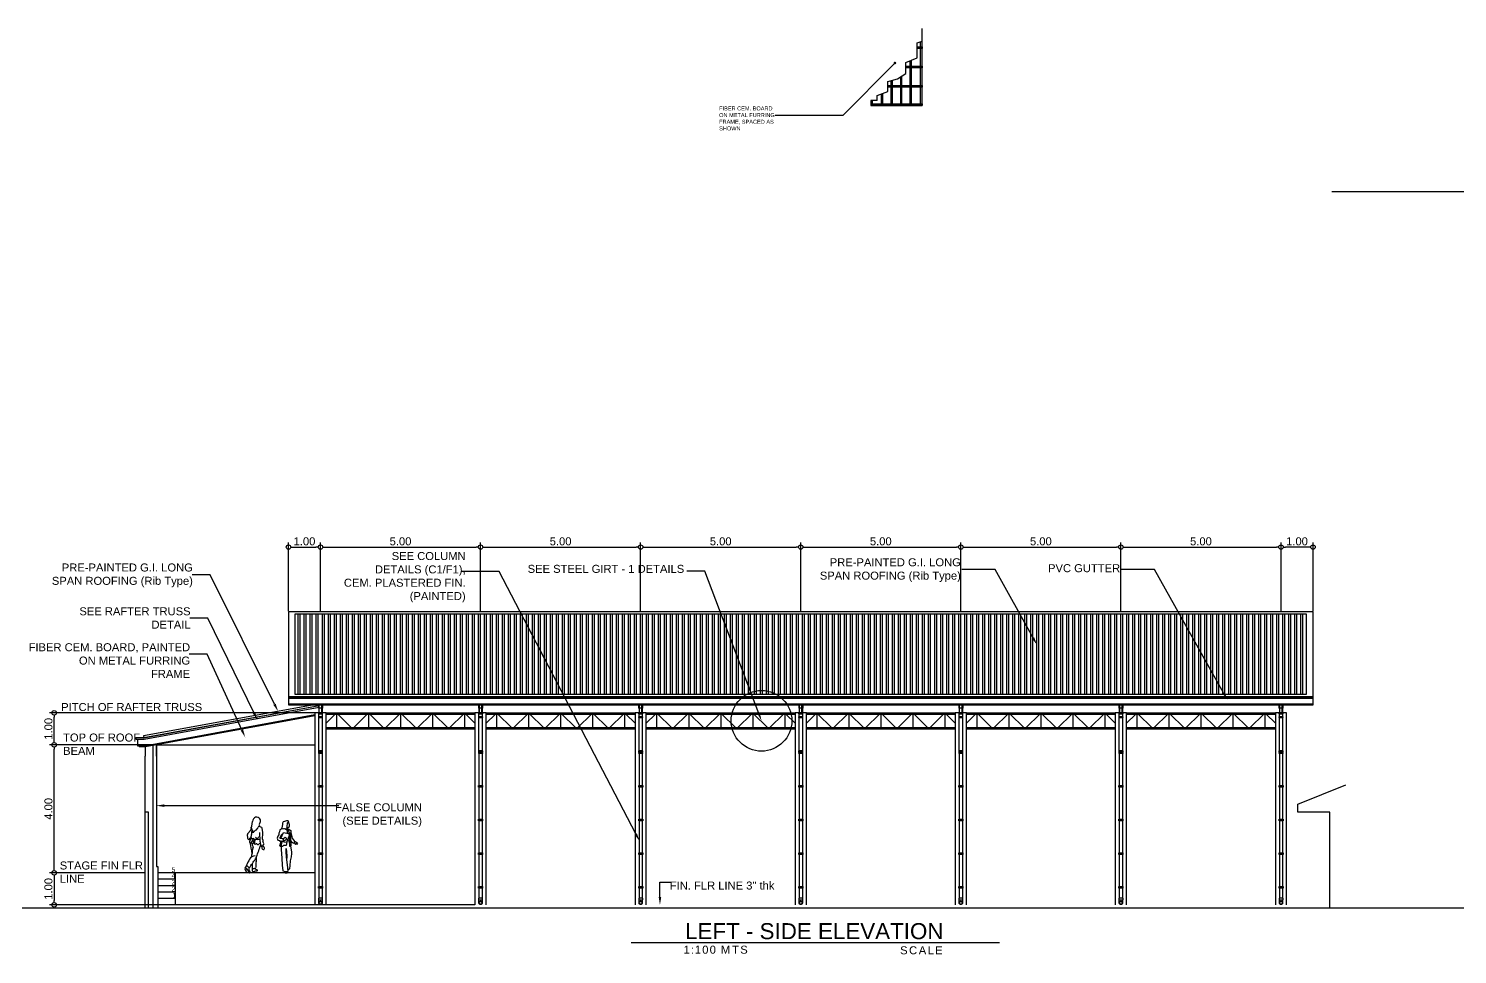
# Model space of a CAD drawing. Header units: inches. Extents: x -1369 to 1198, y -366 to 1398.
# Drawn here: x -94.87 to -50.24, y 30.86 to 59.78 of the extents above; entities that cross this region are included whole.
import ezdxf
from ezdxf import colors
from ezdxf.entities.mleader import LeaderData, LeaderLine
from ezdxf.math import Vec2, Vec3

# ---------------------------------------------------------------- set-up
doc = ezdxf.new("R2010")
doc.units = ezdxf.units.IN
doc.header["$MEASUREMENT"] = 0
doc.linetypes.add('HIDDEN', pattern=[0.375, 0.25, -0.125])
doc.linetypes.add('HIDDEN2', pattern=[0.1875, 0.125, -0.0625])
for name, color, linetype in [('DARK', 1, 'Continuous'), ('dim', 8, 'Continuous'), ('FIGURE', 8, 'Continuous')]:
    doc.layers.add(name, color=color, linetype=linetype)
doc.styles.add('ATTR', font='romans.shx', dxfattribs={"width": 0.8, "height": 1.735066})
doc.styles.get("Standard").update_dxf_attribs({"font": 'arial.ttf'})
doc.dimstyles.get("Standard").update_dxf_attribs({"dimtxt": 0.25, "dimasz": 0.14, "dimexe": 0.145, "dimexo": 0.025, "dimgap": 0.05, "dimtad": 1, "dimzin": 0, "dimdsep": 46, "dimtxsty": 'Standard', "dimblk": 'DOTBLANK', "dimcen": 0.09, "dimclrd": 256, "dimclre": 256, "dimaunit": 1, "dimadec": 5, "dimazin": 0, "dimtfac": 1, "dimtix": 1, "dimtofl": 0, "dimtmove": 0, "dimatfit": 3, "dimfxl": 0, "dimtolj": 1, "dimtzin": 0, "dimlwd": -1, "dimlwe": -1, "dimarcsym": 0})

# ---------------------------------------------------------------- blocks, each defined once
blk = doc.blocks.new('_Dot')
at = {"color": 0, "linetype": 'ByBlock', "lineweight": -2}
blk.add_line((-0.5, 0), (-1, 0), dxfattribs=at)
at = {"color": 0, "linetype": 'ByBlock', "const_width": 0.5}
blk.add_lwpolyline([(-0.25, 0, 1), (0.25, 0, 1)], format="xyb", close=True, dxfattribs=at)
blk = doc.blocks.new('_DotBlank')
at = {"color": 0, "linetype": 'ByBlock', "lineweight": -2}
blk.add_line((-0.5, 0), (-1, 0), dxfattribs=at)
blk.add_circle((0, 0), 0.5, dxfattribs=at)
blk = doc.blocks.new('*D274')
at = {"layer": 'Defpoints', "color": 0, "transparency": 16777216}
for p in [(-94.068, 38.409), (-85.787, 38.409), (-90.875, 37.409)]:
    blk.add_point(p, dxfattribs=at)
at = {"layer": 'dim', "transparency": 16777216}
for p, q in [((-85.812, 38.409), (-94.213, 38.409)), ((-94.068, 37.549), (-94.068, 38.269)), ((-90.9, 37.409), (-94.213, 37.409))]:
    blk.add_line(p, q, dxfattribs=at)
at = {"layer": 'dim', "transparency": 16777216, "xscale": 0.14, "yscale": 0.14, "zscale": 0.14}
for p, rotation in [((-94.068, 38.409), 90), ((-94.068, 37.409), 270)]:
    blk.add_blockref('_DotBlank', p, dxfattribs=dict(at, rotation=rotation))
at = {"layer": 'dim', "color": 0, "transparency": 16777216, "insert": (-94.246, 37.909), "char_height": 0.25, "attachment_point": 5, "rotation": 90}
blk.add_mtext('\\A1;1.00', dxfattribs=at)
blk = doc.blocks.new('*D275')
at = {"layer": 'Defpoints', "color": 0, "transparency": 16777216}
for p in [(-94.068, 37.409), (-91.225, 37.409), (-91.225, 33.409)]:
    blk.add_point(p, dxfattribs=at)
at = {"layer": 'dim', "transparency": 16777216}
for p, q in [((-91.25, 37.409), (-94.213, 37.409)), ((-94.068, 33.549), (-94.068, 37.269)), ((-91.25, 33.409), (-94.213, 33.409))]:
    blk.add_line(p, q, dxfattribs=at)
at = {"layer": 'dim', "transparency": 16777216, "xscale": 0.14, "yscale": 0.14, "zscale": 0.14}
for p, rotation in [((-94.068, 37.409), 90), ((-94.068, 33.409), 270)]:
    blk.add_blockref('_DotBlank', p, dxfattribs=dict(at, rotation=rotation))
at = {"layer": 'dim', "color": 0, "transparency": 16777216, "insert": (-94.246, 35.409), "char_height": 0.25, "attachment_point": 5, "rotation": 90}
blk.add_mtext('\\A1;4.00', dxfattribs=at)
blk = doc.blocks.new('People 7 Woman Walking Away')
for p, q in [((-3, 45.1), (-0.1, 48.6)), ((1.3, 51), (0.3, 49.2)), ((1.4, 53), (0.5, 51.8)), ((1.7, 53.5), (2.3, 58.6)), ((5.3, 48.5), (3.6, 46.8)), ((9.6, 53.3), (12.3, 52.4)), ((13.8, 46.2), (13.2, 51.2)), ((-3.1, 39.7), (-3.3, 44.1)), ((0.8, 39.9), (-0.5, 37.3)), ((7.9, 32.9), (7.5, 33.3)), ((10.2, 46.1), (10.6, 36.6)), ((11.1, 34.1), (11.9, 31.3)), ((13.4, 31), (15, 32.9)), ((13.7, 38.7), (13.9, 45.4)), ((15.1, 33.7), (14.1, 36.2)), ((1.5, 18.8), (1.6, 21.5)), ((12.8, 30.7), (12.9, 28.7)), ((-6.1, 6.2), (-4.2, 9.2)), ((-4.2, 1.4), (-6.1, 4.8)), ((-5.7, 6.8), (-3.6, 5)), ((-1.1, 0.9), (-3.2, 0.9)), ((-1.3, 0.9), (-2.8, 4)), ((2.1, 5.7), (2, 3.7)), ((3.7, 2.4), (5.1, 2.9)), ((5.3, 3), (7.5, 3.2))]:
    blk.add_line(p, q)
for centre, radius, start, end in [((-2.9, 50.9), 3.64, 320.3568, 331.6536), ((0.9, 51.5), 0.58, 138.9908, 318.54), ((1.9, 49.9), 0.867, 111.5383, 274.994), ((40, 41.9), 39, 169.4458, 177.1086), ((1.5, 50.9), 0.221, 291.5383, 138.54), ((0.7, 53.6), 1, 318.9908, 352.7336), ((2, 48.4), 0.624, 311.2695, 94.994), ((8.7, 57.8), 6.4, 117.0545, 172.7336), ((6.2, 47.7), 1.18, 113.3359, 136.8126), ((3.6, 53.6), 5.22, 293.3359, 347.1391), ((6.8, 61.4), 2.29, 78.3367, 117.0545), ((6.2, 58.3), 5.46, 22.5187, 78.3367), ((9.8, 52.2), 1.11, 108.5349, 167.1391), ((9.1, 54.1), 0.91, 288.535, 25.0961), ((11.2, 55.1), 1.33, 141.8182, 205.096), ((5.6, 59.4), 5.77, 321.8182, 3.2709), ((9.4, 59.7), 1.98, 3.2709, 22.5187), ((11.8, 51.1), 1.39, 7.2211, 70.3539), ((-1.9, 44.2), 1.4, 140.3568, 182.67), ((-2, 39.7), 1.16, 182.67, 311.3848), ((-7.1, 45.5), 8.89, 311.3848, 328.2016), ((5.9, 34), 7.28, 152.5623, 165.8775), ((-0.5, 35.6), 0.669, 165.8775, 238.6287), ((1.8, 39.3), 4.98, 238.6287, 261.777), ((250.1, 71.5), 253.3, 188.3211, 191.1937), ((13.8, 28.1), 14.9, 132.807, 154.587), ((-0.3, 41.4), 0.947, 328.2016, 4.1395), ((4.8, 41.7), 4.22, 157.5563, 184.1395), ((5.8, 41.3), 5.2, 181.2101, 195.6962), ((8.2, 59.1), 20.6, 249.0476, 276.638), ((-0.6, 44), 1.69, 337.5563, 357.1086), ((0.9, 33.5), 0.884, 26.8901, 81.7771), ((2.2, 34.1), 0.503, 206.8901, 315.6851), ((-1576.3, -498.2), 1665.4, 18.5115, 18.628), ((3, 47.3), 0.848, 131.2695, 316.8126), ((3.3, 33), 1.12, 50.7706, 135.6851), ((14.6, 30.7), 12.4, 138.9795, 165.0138), ((19.6, 44.5), 17, 194.476, 198.446), ((5.6, 35.7), 2.43, 230.7706, 293.3394), ((12.9, 34.5), 8.42, 149.756, 186.339), ((-1.2, 34), 9.84, 27.9066, 45.0119), ((6.9, 32.7), 0.838, 44.4537, 113.3394), ((-3607.3, 1270.8), 3824.9, 340.8954, 341.1088), ((19.5, 35.6), 12, 150.9696, 165.6194), ((8.4, 33.4), 0.742, 224.4537, 311.4645), ((12, 29.4), 4.61, 100.3584, 131.4645), ((21.7, 37.2), 11.1, 182.9982, 196.324), ((20.2, 38.6), 6.54, 178.5915, 201.1734), ((9.1, 45.6), 4.81, 358.5915, 7.2211), ((14.4, 33.4), 0.784, 320.4703, 21.1735), ((109, -46), 126.3, 150.5509, 153.9804), ((-1178.8, 844.8), 1445.4, 324.553, 325.0337), ((5.7, 12.3), 7.76, 92.7741, 150.5509), ((35.8, 19.9), 34.2, 163.7284, 177.397), ((-6.4, 21.8), 7.94, 357.397, 357.8062), ((1.2, 30), 1.77, 343.7284, 18.5115), ((-2.5, 22.2), 10, 325.0337, 340.8954), ((-5.7, 16.2), 12.5, 348.8631, 8.8068), ((12.7, 31.5), 0.886, 196.324, 320.4703), ((14.6, 28.8), 1.74, 183.9145, 281.3575), ((15.4, 31.4), 1.39, 171.0632, 243.0596), ((13.8, 28.5), 1.96, 333.8101, 63.0596), ((14.8, 28), 0.898, 281.3575, 333.8101), ((-4.9, 5.5), 1.39, 148.1282, 209.4266), ((1.1, -16.3), 21.2, 101.466, 108.3509), ((-14.2, -4.6), 17, 40.8008, 55.4469), ((-3.3, 2), 1.09, 209.4266, 271.4258), ((-5.7, 2.6), 3.2, 26.8603, 48.5676), ((2.2, 5), 4.07, 155.2937, 226.0119), ((-1.1, 1.6), 0.69, 271.4258, 46.0119), ((43.7, 7.1), 41.9, 174.5497, 181.9177), ((2, 14.8), 9.13, 268.4632, 296.6891), ((3.2, 3.6), 1.26, 176.4305, 288.7684), ((10.3, 10.4), 6.88, 218.2149, 247.1341), ((5.4, 1.9), 1.04, 96.6724, 108.7685), ((32.9, 8.6), 26.9, 168.8631, 184.0751), ((7.5, 3.7), 0.446, 276.6724, 67.1341)]:
    blk.add_arc(centre, radius, start, end)
at = {"style": 'ATTR', "width": 0.8, "flags": 9}
blk.add_attdef('ESTCODE', (0, 0), '', height=0.0159, dxfattribs=at)
blk = doc.blocks.new('W1')
at = {"color": 0, "linetype": 'Continuous'}
for p, q in [((30.023, -144.566), (30.015, -144.599)), ((30.015, -144.599), (30.076, -144.583)), ((30.031, -144.51), (30.023, -144.566)), ((30.047, -144.465), (30.031, -144.51)), ((30.063, -144.38), (30.047, -144.425)), ((30.047, -144.425), (30.047, -144.465)), ((30.104, -144.364), (30.063, -144.38)), ((30.076, -144.583), (30.112, -144.583)), ((30.173, -144.348), (30.104, -144.364)), ((30.112, -144.583), (30.169, -144.595)), ((30.116, -144.591), (30.165, -144.615)), ((30.169, -144.595), (30.185, -144.575)), ((30.221, -144.352), (30.173, -144.348)), ((30.185, -144.425), (30.177, -144.526)), ((30.177, -144.526), (30.181, -144.558)), ((30.185, -144.575), (30.177, -144.558)), ((30.181, -144.558), (30.233, -144.55)), ((30.225, -144.397), (30.185, -144.425)), ((30.205, -144.554), (30.201, -144.599)), ((30.237, -144.389), (30.221, -144.352)), ((30.233, -144.55), (30.262, -144.526)), ((30.241, -144.409), (30.237, -144.389)), ((30.25, -144.441), (30.241, -144.409)), ((30.266, -144.461), (30.25, -144.441)), ((30.258, -144.473), (30.266, -144.461)), ((30.262, -144.526), (30.258, -144.473)), ((29.902, -144.825), (29.877, -144.886)), ((29.877, -144.886), (29.894, -144.955)), ((29.894, -144.955), (29.946, -144.967)), ((29.926, -144.781), (29.902, -144.825)), ((29.934, -144.736), (29.926, -144.781)), ((29.95, -144.688), (29.934, -144.736)), ((29.946, -144.967), (30.007, -144.987)), ((29.958, -144.631), (29.95, -144.688)), ((30.007, -144.603), (29.958, -144.631)), ((30.022, -144.99), (30.004, -145.095)), ((30.065, -144.972), (30.083, -144.971)), ((30.083, -144.971), (30.134, -144.945)), ((30.096, -144.89), (30.088, -144.914)), ((30.132, -144.87), (30.096, -144.89)), ((30.173, -144.886), (30.132, -144.87)), ((30.134, -144.945), (30.169, -144.918)), ((30.165, -144.615), (30.185, -144.647)), ((30.169, -144.918), (30.173, -144.886)), ((30.185, -144.647), (30.193, -144.696)), ((30.189, -144.965), (30.224, -144.968)), ((30.193, -144.696), (30.193, -144.734)), ((30.201, -144.599), (30.237, -144.607)), ((30.224, -144.968), (30.249, -144.966)), ((30.237, -144.607), (30.274, -144.627)), ((30.274, -144.627), (30.302, -144.651)), ((30.302, -144.651), (30.306, -144.704)), ((30.306, -144.704), (30.314, -144.761)), ((30.314, -144.761), (30.322, -144.781)), ((30.004, -145.095), (30.004, -145.242)), ((30.004, -145.242), (30.027, -145.51)), ((30.156, -145.208), (30.172, -145.324)), ((30.161, -145.321), (30.156, -145.208)), ((30.167, -145.479), (30.161, -145.321)), ((30.198, -145.723), (30.167, -145.479)), ((30.172, -145.324), (30.182, -145.434)), ((30.182, -145.434), (30.177, -145.516)), ((30.311, -145.468), (30.285, -145.6)), ((30.298, -145.137), (30.327, -145.319)), ((30.327, -145.363), (30.311, -145.468)), ((30.327, -145.319), (30.327, -145.363)), ((30.027, -145.51), (30.035, -145.728)), ((30.035, -145.728), (30.051, -145.912)), ((30.051, -145.912), (30.14, -145.933)), ((30.14, -145.933), (30.219, -145.917)), ((30.219, -145.917), (30.198, -145.723)), ((30.203, -145.928), (30.211, -145.964)), ((30.243, -145.87), (30.219, -145.87)), ((30.264, -145.849), (30.243, -145.87)), ((30.269, -145.741), (30.264, -145.849)), ((30.285, -145.6), (30.269, -145.741)), ((30.13, -145.983), (30.125, -145.941)), ((30.177, -145.983), (30.13, -145.983)), ((30.211, -145.964), (30.177, -145.983))]:
    blk.add_line(p, q, dxfattribs=at)
for points in [[(29.997, -144.9), (30.076, -144.707), (30.271, -144.752), (30.167, -145.021), (29.958, -144.995), (29.967, -144.974)], [(30.088, -144.914), (30.036, -144.914), (29.987, -144.896), (29.959, -144.885)], [(30.193, -144.955), (30.154, -145.122), (30.08, -145.122), (30.042, -145.149), (30.004, -145.149), (29.974, -145.15), (29.962, -145.125), (29.969, -145.101), (29.98, -145.068), (29.989, -144.999)], [(29.973, -144.89), (29.971, -144.874), (29.974, -144.857), (29.988, -144.838), (29.995, -144.814), (30.001, -144.797), (30.034, -144.764)], [(30.062, -144.914), (30.065, -144.984), (30.064, -144.996), (30.007, -144.987)], [(30.219, -144.603), (30.241, -144.709), (30.249, -144.747), (30.249, -144.966), (30.268, -145.137), (30.298, -145.137), (30.32, -145.124), (30.32, -145.091), (30.312, -145.06), (30.302, -145.021), (30.295, -144.964), (30.301, -144.927), (30.307, -144.782), (30.289, -144.717)], [(30.322, -144.781), (30.339, -144.85), (30.349, -144.891), (30.375, -144.932), (30.411, -144.972), (30.435, -144.997), (30.409, -145.023), (30.409, -145.054), (30.373, -145.046), (30.361, -145.021), (30.347, -145.021), (30.328, -145.003), (30.315, -144.976), (30.295, -144.964)], [(30.435, -144.997), (30.452, -145.005), (30.488, -145.016), (30.496, -145.052), (30.491, -145.038), (30.484, -145.031), (30.484, -145.031), (30.496, -145.052), (30.504, -145.06), (30.521, -145.079), (30.463, -145.083), (30.438, -145.055), (30.433, -145.045), (30.411, -145.035)]]:
    blk.add_lwpolyline(points)
blk = doc.blocks.new('*D276')
at = {"layer": 'Defpoints', "color": 0, "transparency": 16777216}
for p in [(-91.225, 33.409), (-94.068, 32.409), (-90.825, 32.409)]:
    blk.add_point(p, dxfattribs=at)
at = {"layer": 'dim', "transparency": 16777216}
for p, q in [((-91.25, 33.409), (-94.213, 33.409)), ((-94.068, 33.269), (-94.068, 32.549)), ((-90.85, 32.409), (-94.213, 32.409))]:
    blk.add_line(p, q, dxfattribs=at)
at = {"layer": 'dim', "transparency": 16777216, "xscale": 0.14, "yscale": 0.14, "zscale": 0.14}
for p, rotation in [((-94.068, 33.409), 90), ((-94.068, 32.409), 270)]:
    blk.add_blockref('_DotBlank', p, dxfattribs=dict(at, rotation=rotation))
at = {"layer": 'dim', "color": 0, "transparency": 16777216, "insert": (-94.246, 32.909), "char_height": 0.25, "attachment_point": 5, "rotation": 90}
blk.add_mtext('\\A1;1.00', dxfattribs=at)
blk = doc.blocks.new('*D398')
at = {"layer": 'Defpoints', "color": 0, "transparency": 16777216}
for p in [(-80.75, 43.586), (-85.75, 41.564), (-80.75, 41.564)]:
    blk.add_point(p, dxfattribs=at)
at = {"layer": 'dim', "transparency": 16777216}
for p, q in [((-85.75, 41.589), (-85.75, 43.731)), ((-85.61, 43.586), (-80.89, 43.586)), ((-80.75, 41.589), (-80.75, 43.731))]:
    blk.add_line(p, q, dxfattribs=at)
at = {"layer": 'dim', "transparency": 16777216, "xscale": 0.14, "yscale": 0.14, "zscale": 0.14, "rotation": 180}
blk.add_blockref('_DotBlank', (-85.75, 43.586), dxfattribs=at)
at = {"layer": 'dim', "transparency": 16777216, "xscale": 0.14, "yscale": 0.14, "zscale": 0.14}
blk.add_blockref('_DotBlank', (-80.75, 43.586), dxfattribs=at)
at = {"layer": 'dim', "color": 0, "transparency": 16777216, "insert": (-83.25, 43.764), "char_height": 0.25, "attachment_point": 5}
blk.add_mtext('\\A1;5.00', dxfattribs=at)
blk = doc.blocks.new('*D399')
at = {"layer": 'Defpoints', "color": 0, "transparency": 16777216}
for p in [(-75.75, 43.586), (-80.75, 41.564), (-75.75, 41.564)]:
    blk.add_point(p, dxfattribs=at)
at = {"layer": 'dim', "transparency": 16777216}
for p, q in [((-80.75, 41.589), (-80.75, 43.731)), ((-80.61, 43.586), (-75.89, 43.586)), ((-75.75, 41.589), (-75.75, 43.731))]:
    blk.add_line(p, q, dxfattribs=at)
at = {"layer": 'dim', "transparency": 16777216, "xscale": 0.14, "yscale": 0.14, "zscale": 0.14, "rotation": 180}
blk.add_blockref('_DotBlank', (-80.75, 43.586), dxfattribs=at)
at = {"layer": 'dim', "transparency": 16777216, "xscale": 0.14, "yscale": 0.14, "zscale": 0.14}
blk.add_blockref('_DotBlank', (-75.75, 43.586), dxfattribs=at)
at = {"layer": 'dim', "color": 0, "transparency": 16777216, "insert": (-78.25, 43.764), "char_height": 0.25, "attachment_point": 5}
blk.add_mtext('\\A1;5.00', dxfattribs=at)
blk = doc.blocks.new('*D400')
at = {"layer": 'Defpoints', "color": 0, "transparency": 16777216}
for p in [(-70.75, 43.586), (-75.75, 41.564), (-70.75, 41.564)]:
    blk.add_point(p, dxfattribs=at)
at = {"layer": 'dim', "transparency": 16777216}
for p, q in [((-75.75, 41.589), (-75.75, 43.731)), ((-75.61, 43.586), (-70.89, 43.586)), ((-70.75, 41.589), (-70.75, 43.731))]:
    blk.add_line(p, q, dxfattribs=at)
at = {"layer": 'dim', "transparency": 16777216, "xscale": 0.14, "yscale": 0.14, "zscale": 0.14, "rotation": 180}
blk.add_blockref('_DotBlank', (-75.75, 43.586), dxfattribs=at)
at = {"layer": 'dim', "transparency": 16777216, "xscale": 0.14, "yscale": 0.14, "zscale": 0.14}
blk.add_blockref('_DotBlank', (-70.75, 43.586), dxfattribs=at)
at = {"layer": 'dim', "color": 0, "transparency": 16777216, "insert": (-73.25, 43.764), "char_height": 0.25, "attachment_point": 5}
blk.add_mtext('\\A1;5.00', dxfattribs=at)
blk = doc.blocks.new('*D401')
at = {"layer": 'Defpoints', "color": 0, "transparency": 16777216}
for p in [(-65.75, 43.586), (-70.75, 41.564), (-65.75, 41.564)]:
    blk.add_point(p, dxfattribs=at)
at = {"layer": 'dim', "transparency": 16777216}
for p, q in [((-70.75, 41.589), (-70.75, 43.731)), ((-70.61, 43.586), (-65.89, 43.586)), ((-65.75, 41.589), (-65.75, 43.731))]:
    blk.add_line(p, q, dxfattribs=at)
at = {"layer": 'dim', "transparency": 16777216, "xscale": 0.14, "yscale": 0.14, "zscale": 0.14, "rotation": 180}
blk.add_blockref('_DotBlank', (-70.75, 43.586), dxfattribs=at)
at = {"layer": 'dim', "transparency": 16777216, "xscale": 0.14, "yscale": 0.14, "zscale": 0.14}
blk.add_blockref('_DotBlank', (-65.75, 43.586), dxfattribs=at)
at = {"layer": 'dim', "color": 0, "transparency": 16777216, "insert": (-68.25, 43.764), "char_height": 0.25, "attachment_point": 5}
blk.add_mtext('\\A1;5.00', dxfattribs=at)
blk = doc.blocks.new('*D402')
at = {"layer": 'Defpoints', "color": 0, "transparency": 16777216}
for p in [(-60.75, 43.586), (-65.75, 41.564), (-60.75, 41.564)]:
    blk.add_point(p, dxfattribs=at)
at = {"layer": 'dim', "transparency": 16777216}
for p, q in [((-65.75, 41.589), (-65.75, 43.731)), ((-65.61, 43.586), (-60.89, 43.586)), ((-60.75, 41.589), (-60.75, 43.731))]:
    blk.add_line(p, q, dxfattribs=at)
at = {"layer": 'dim', "transparency": 16777216, "xscale": 0.14, "yscale": 0.14, "zscale": 0.14, "rotation": 180}
blk.add_blockref('_DotBlank', (-65.75, 43.586), dxfattribs=at)
at = {"layer": 'dim', "transparency": 16777216, "xscale": 0.14, "yscale": 0.14, "zscale": 0.14}
blk.add_blockref('_DotBlank', (-60.75, 43.586), dxfattribs=at)
at = {"layer": 'dim', "color": 0, "transparency": 16777216, "insert": (-63.25, 43.764), "char_height": 0.25, "attachment_point": 5}
blk.add_mtext('\\A1;5.00', dxfattribs=at)
blk = doc.blocks.new('*D403')
at = {"layer": 'Defpoints', "color": 0, "transparency": 16777216}
for p in [(-55.75, 43.586), (-60.75, 41.564), (-55.75, 41.564)]:
    blk.add_point(p, dxfattribs=at)
at = {"layer": 'dim', "transparency": 16777216}
for p, q in [((-60.75, 41.589), (-60.75, 43.731)), ((-60.61, 43.586), (-55.89, 43.586)), ((-55.75, 41.589), (-55.75, 43.731))]:
    blk.add_line(p, q, dxfattribs=at)
at = {"layer": 'dim', "transparency": 16777216, "xscale": 0.14, "yscale": 0.14, "zscale": 0.14, "rotation": 180}
blk.add_blockref('_DotBlank', (-60.75, 43.586), dxfattribs=at)
at = {"layer": 'dim', "transparency": 16777216, "xscale": 0.14, "yscale": 0.14, "zscale": 0.14}
blk.add_blockref('_DotBlank', (-55.75, 43.586), dxfattribs=at)
at = {"layer": 'dim', "color": 0, "transparency": 16777216, "insert": (-58.25, 43.764), "char_height": 0.25, "attachment_point": 5}
blk.add_mtext('\\A1;5.00', dxfattribs=at)
blk = doc.blocks.new('*D404')
at = {"layer": 'Defpoints', "color": 0, "transparency": 16777216}
for p in [(-85.75, 43.586), (-86.75, 41.564), (-85.75, 41.589)]:
    blk.add_point(p, dxfattribs=at)
at = {"layer": 'dim', "transparency": 16777216}
for p, q in [((-86.75, 41.589), (-86.75, 43.731)), ((-86.61, 43.586), (-85.89, 43.586)), ((-85.75, 41.614), (-85.75, 43.731))]:
    blk.add_line(p, q, dxfattribs=at)
at = {"layer": 'dim', "transparency": 16777216, "xscale": 0.14, "yscale": 0.14, "zscale": 0.14, "rotation": 180}
blk.add_blockref('_DotBlank', (-86.75, 43.586), dxfattribs=at)
at = {"layer": 'dim', "transparency": 16777216, "xscale": 0.14, "yscale": 0.14, "zscale": 0.14}
blk.add_blockref('_DotBlank', (-85.75, 43.586), dxfattribs=at)
at = {"layer": 'dim', "color": 0, "transparency": 16777216, "insert": (-86.25, 43.764), "char_height": 0.25, "attachment_point": 5}
blk.add_mtext('\\A1;1.00', dxfattribs=at)
blk = doc.blocks.new('*D405')
at = {"layer": 'Defpoints', "color": 0, "transparency": 16777216}
for p in [(-55.75, 43.586), (-55.75, 41.589), (-54.75, 41.564)]:
    blk.add_point(p, dxfattribs=at)
at = {"layer": 'dim', "transparency": 16777216}
for p, q in [((-55.75, 41.614), (-55.75, 43.731)), ((-54.89, 43.586), (-55.61, 43.586)), ((-54.75, 41.589), (-54.75, 43.731))]:
    blk.add_line(p, q, dxfattribs=at)
at = {"layer": 'dim', "transparency": 16777216, "xscale": 0.14, "yscale": 0.14, "zscale": 0.14, "rotation": 180}
blk.add_blockref('_DotBlank', (-55.75, 43.586), dxfattribs=at)
at = {"layer": 'dim', "transparency": 16777216, "xscale": 0.14, "yscale": 0.14, "zscale": 0.14}
blk.add_blockref('_DotBlank', (-54.75, 43.586), dxfattribs=at)
at = {"layer": 'dim', "color": 0, "transparency": 16777216, "insert": (-55.25, 43.764), "char_height": 0.25, "attachment_point": 5}
blk.add_mtext('\\A1;1.00', dxfattribs=at)
blk = doc.blocks.new('G1')
at = {"color": 1}
for p, q in [((-2.325, 0.5), (2.325, 0.5)), ((-2.325, 0.462), (2.325, 0.462)), ((-2.325, 0.038), (2.325, 0.038)), ((-2.325, 0), (2.325, 0))]:
    blk.add_line(p, q, dxfattribs=at)
for p, q in [((-2.325, 0.175), (-2.037, 0.462)), ((-1.537, 0.038), (-1.962, 0.462)), ((-1.462, 0.038), (-1.037, 0.462)), ((-0.537, 0.038), (-0.962, 0.462)), ((-0.462, 0.038), (-0.037, 0.462)), ((0.463, 0.038), (0.038, 0.462)), ((0.538, 0.038), (0.963, 0.462)), ((1.463, 0.038), (1.038, 0.462)), ((1.538, 0.038), (1.963, 0.462)), ((2.325, 0.175), (2.038, 0.462))]:
    blk.add_line(p, q)
for points in [[(-2, 0.462), (-2, 0.038)], [(-1, 0.462), (-1, 0.038)], [(0, 0.462), (0, 0.038)], [(1, 0.462), (1, 0.038)], [(2, 0.462), (2, 0.038)]]:
    blk.add_lwpolyline(points)
blk = doc.blocks.new('DSFS')
at = {"color": 1}
for points in [[(0.187, -0.369), (0.187, -0.406), (0.077, -0.406), (0.077, -0.369), (0.187, -0.369)], [(0.187, -0.502), (0.187, -0.528), (0.077, -0.528), (0.077, -0.502), (0.187, -0.502)], [(0.077, -1.593), (0.077, -1.567), (0.187, -1.567), (0.187, -1.593), (0.077, -1.593)], [(0.077, -1.649), (0.077, -1.611), (0.187, -1.611), (0.187, -1.649), (0.077, -1.649)], [(0.082, -1.649), (0.082, -6.164)], [(0.182, -1.649), (0.182, -6.164)]]:
    blk.add_lwpolyline(points, dxfattribs=at)
for points in [[(0.082, -0.406), (0.182, -0.406), (0.182, -0.502), (0.082, -0.502)], [(0.082, -0.528), (0.182, -0.528), (0.182, -1.567), (0.082, -1.567)], [(0.082, -1.593), (0.182, -1.593), (0.182, -1.611), (0.082, -1.611)]]:
    blk.add_lwpolyline(points, close=True, dxfattribs=at)
at = {"color": 8, "linetype": 'Continuous', "ltscale": 10}
for points in [[(0.07, -2.649), (0.195, -2.649), (0.195, -2.699), (0.07, -2.699)], [(0.07, -3.699), (0.195, -3.699), (0.195, -3.749), (0.07, -3.749)], [(0.07, -4.749), (0.195, -4.749), (0.195, -4.799), (0.07, -4.799)], [(0.07, -5.799), (0.195, -5.799), (0.195, -5.849), (0.07, -5.849)]]:
    blk.add_lwpolyline(points, close=True, dxfattribs=at)
at = {"color": 1, "linetype": 'HIDDEN', "ltscale": 8}
blk.add_lwpolyline([(0.197, -6.164), (0.072, -6.164), (0.072, -6.214), (0.197, -6.214)], close=True, dxfattribs=at)
blk.add_lwpolyline([(0.082, -6.314), (0.081, -6.314), (0.081, -6.214), (0.182, -6.214), (0.182, -6.314), (0.182, -6.314)], dxfattribs=at)
for radius in [0.05, 0.0437]:
    blk.add_circle((0.132, -6.314), radius, dxfattribs=at)
at = {"layer": 'DARK'}
for p, q in [((0.069, -0.123), (0.069, -0.128)), ((0.194, -0.123), (0.069, -0.123)), ((0.194, -0.128), (0.069, -0.128)), ((0.069, -0.135), (0.069, -0.231)), ((0.194, -0.135), (0.069, -0.135)), ((0.194, -0.231), (0.069, -0.231)), ((0.082, -0.128), (0.082, -0.135)), ((0.082, -0.231), (0.082, -0.369)), ((0.182, -0.128), (0.182, -0.135)), ((0.182, -0.231), (0.182, -0.369)), ((0.194, -0.123), (0.194, -0.128)), ((0.194, -0.135), (0.194, -0.231))]:
    blk.add_line(p, q, dxfattribs=at)
at = {"layer": 'DARK', "linetype": 'HIDDEN2'}
blk.add_line((0.132, -0.128), (0.132, -0.135), dxfattribs=at)

msp = doc.modelspace()

# ---------------------------------------------------------------- hatches: boundary and pattern name
h = msp.add_hatch()
h.set_pattern_fill('ANSI32', color=3, scale=0.5, angle=45)
h.set_pattern_definition([(90, (-158.44215, -3e-14), (-0.1875, 3e-17), []), (90, (-158.37965, 0.0625), (-0.1875, 3e-17), [])])
h.paths.add_polyline_path([(-54.95, 38.9908), (-54.95, 41.4945), (-86.55, 41.4945), (-86.55, 38.9908)])

# ---------------------------------------------------------------- linework, layer by layer
at = {"color": 1}
for p, q in [((-67.0125, 57.3818), (-67.0125, 59.3692)), ((-66.9625, 57.3818), (-66.9625, 59.7818)), ((-54.75, 38.8712), (-86.75, 38.8712)), ((-86.75, 38.6871), (-54.75, 38.6871)), ((-90.975, 32.3087), (-90.975, 37.402)), ((-91.125, 32.3087), (-91.125, 35.3087)), ((-80.925, 32.4087), (-90.825, 32.4087))]:
    msp.add_line(p, q, dxfattribs=at)
for p, q in [((-68.5629, 57.3818), (-66.9625, 57.3818)), ((-68.4629, 57.3818), (-67.0625, 57.3818)), ((-86.75, 38.9185), (-54.75, 38.9185)), ((-86.75, 38.8712), (-54.75, 38.8712)), ((-91.225, 32.3087), (-91.225, 37.0587)), ((-85.9246, 33.4087), (-90.275, 33.4087)), ((-90.275, 32.4087), (-90.275, 33.4087))]:
    msp.add_line(p, q)
at = {"linetype": 'HIDDEN', "ltscale": 8}
for p, q in [((-85.787, 38.4087), (-85.787, 38.658)), ((-85.712, 38.4087), (-85.712, 38.658)), ((-80.787, 38.4087), (-80.787, 38.658)), ((-80.712, 38.4087), (-80.712, 38.658)), ((-75.787, 38.4087), (-75.787, 38.658)), ((-75.712, 38.4087), (-75.712, 38.658)), ((-70.787, 38.4087), (-70.787, 38.658)), ((-70.712, 38.4087), (-70.712, 38.658)), ((-65.787, 38.4087), (-65.787, 38.658)), ((-65.712, 38.4087), (-65.712, 38.658)), ((-60.787, 38.4087), (-60.787, 38.658)), ((-60.712, 38.4087), (-60.712, 38.658)), ((-55.787, 38.4087), (-55.787, 38.658)), ((-55.712, 38.4087), (-55.712, 38.658))]:
    msp.add_line(p, q, dxfattribs=at)
for points in [[(-68.3655, 57.5358), (-68.3655, 57.6898), (-68.0339, 57.8203), (-68.0339, 58.1315), (-67.7325, 58.2118), (-67.4713, 58.3824), (-67.4713, 58.7237), (-67.1097, 58.8643), (-67.1097, 59.3361), (-66.9625, 59.3863)], [(-68.3655, 57.5358), (-68.5629, 57.5358)], [(-43.1888, 54.6818), (-54.1667, 54.6818)], [(-91.266, 37.6324), (-85.787, 38.636)], [(-85.5745, 32.4087), (-85.575, 38.4087), (-85.925, 38.4087), (-85.9245, 32.4087)], [(-80.5745, 32.4087), (-80.575, 38.4087), (-80.925, 38.4087), (-80.9245, 32.4087)], [(-75.5745, 32.4087), (-75.575, 38.4087), (-75.925, 38.4087), (-75.9245, 32.4087)], [(-70.5745, 32.4087), (-70.575, 38.4087), (-70.925, 38.4087), (-70.9245, 32.4087)], [(-65.5745, 32.4087), (-65.575, 38.4087), (-65.925, 38.4087), (-65.9245, 32.4087)], [(-60.5745, 32.4087), (-60.575, 38.4087), (-60.925, 38.4087), (-60.9245, 32.4087)], [(-55.5745, 32.4087), (-55.575, 38.4087), (-55.925, 38.4087), (-55.9245, 32.4087)], [(-91.2657, 37.6325), (-91.5157, 37.6325), (-91.5157, 37.5825), (-91.4657, 37.5825), (-91.4657, 37.3825), (-91.4157, 37.3825), (-91.4157, 37.3575), (-91.2179, 37.3575), (-85.925, 38.327)], [(-91.225, 37.3562), (-91.225, 37.0587)], [(-90.875, 37.0587), (-90.875, 37.4087), (-90.9381, 37.4087)], [(-90.875, 37.4087), (-86.175, 37.4087), (-86.175, 37.4087), (-85.9249, 37.4087), (-85.9249, 37.4087)], [(-54.225, 32.3087), (-54.225, 35.3087), (-55.225, 35.3087), (-55.225, 35.5587), (-53.725, 36.1581)], [(-43.1888, 32.3087), (-101.1164, 32.3087)]]:
    msp.add_lwpolyline(points)
at = {"color": 1}
for points in [[(-67.1097, 59.2068), (-66.9625, 59.2068), (-66.9625, 59.1568), (-67.1097, 59.1568)], [(-67.4713, 58.6068), (-66.9625, 58.6068), (-66.9625, 58.5568), (-67.4713, 58.5568)], [(-67.3379, 58.7756), (-67.3379, 57.3818), (-67.2879, 57.3818), (-67.2879, 58.795)], [(-67.9379, 58.1571), (-67.9379, 57.3818), (-67.8879, 57.3818), (-67.8879, 58.1704)], [(-67.6379, 58.2736), (-67.6379, 57.3818), (-67.5879, 57.3818), (-67.5879, 58.3063)], [(-68.2379, 57.74), (-68.2379, 57.3818), (-68.1879, 57.3818), (-68.1879, 57.7597)], [(-68.0339, 58.0068), (-66.9625, 58.0068), (-66.9625, 57.9568), (-68.0339, 57.9568)], [(-68.5629, 57.5358), (-68.5629, 57.3818), (-68.5129, 57.3818), (-68.5129, 57.5358)], [(-68.5629, 57.4318), (-66.9625, 57.4318), (-66.9625, 57.3818), (-68.5629, 57.3818), (-68.5629, 57.3818)], [(-91.4657, 37.5825), (-91.2611, 37.5825), (-85.7875, 38.5851)], [(-91.4157, 37.3825), (-91.2429, 37.3825), (-85.925, 38.3566)], [(-90.875, 37.4087), (-90.875, 33.6087), (-90.825, 33.6087), (-90.825, 32.3087)], [(-91.125, 35.3087), (-91.225, 35.3087)], [(-90.275, 33.4087), (-90.825, 33.4087)], [(-90.275, 33.2087), (-90.825, 33.2087)], [(-90.275, 33.0087), (-90.825, 33.0087)], [(-90.275, 32.8087), (-90.825, 32.8087)], [(-90.275, 32.6087), (-90.825, 32.6087)], [(-64.5462, 31.2282), (-76.0439, 31.2282)]]:
    msp.add_lwpolyline(points, dxfattribs=at)
msp.add_lwpolyline([(-54.75, 38.658), (-54.75, 41.5642), (-86.75, 41.5642), (-86.75, 38.658)], close=True)
at = {"color": 8}
msp.add_lwpolyline([(-86.55, 38.9908), (-54.95, 38.9908), (-54.95, 41.4945), (-86.55, 41.4945)], close=True, dxfattribs=at)
at = {"color": 4}
for points in [[(-85.9503, 38.658), (-91.2755, 37.6854), (-91.2665, 37.6362)], [(-91.2665, 37.6362), (-85.787, 38.637)]]:
    msp.add_lwpolyline(points, dxfattribs=at)
at = {"color": 1}
msp.add_circle((-71.9754, 38.1587), 0.9484, dxfattribs=at)

# ---------------------------------------------------------------- block references
for name, p in [('DSFS', (-85.8818, 38.7853)), ('G1', (-83.2499, 37.9087)), ('DSFS', (-80.8818, 38.7853)), ('G1', (-78.2499, 37.9087)), ('DSFS', (-75.8818, 38.7853)), ('G1', (-73.2499, 37.9087)), ('DSFS', (-70.8818, 38.7853)), ('G1', (-68.2499, 37.9087)), ('DSFS', (-65.8818, 38.7853)), ('G1', (-63.2499, 37.9087)), ('DSFS', (-60.8818, 38.7853)), ('G1', (-58.2499, 37.9087)), ('DSFS', (-55.8818, 38.7853))]:
    msp.add_blockref(name, p)
at = {"layer": 'FIGURE', "color": 8, "xscale": 0.02775087907974464, "yscale": 0.02775087907974464, "zscale": 0.02775087907974464}
msp.add_blockref('People 7 Woman Walking Away', (-87.937, 33.3865), dxfattribs=at)
at = {"layer": 'FIGURE'}
msp.add_blockref('W1', (-116.9806, 179.3824), dxfattribs=at)

# ---------------------------------------------------------------- texts
for s, insert, char_height, width, attachment_point in [('FIBER CEM. BOARD \\PON METAL FURRING\\PFRAME, SPACED AS SHOWN', (-73.299, 57.35), 0.125, 1.846123, 1), ('\\pxqr;SEE COLUMN\\PDETAILS (C1/F1), \\PCEM. PLASTERED FIN.\\P(PAINTED)', (-86.1501, 43.431), 0.25, 4.934024, 1), ('PRE-PAINTED G.I. LONG SPAN ROOFING (Rib Type)', (-89.7351, 43.0732), 0.25, 4.934024, 3), ('SEE STEEL GIRT - 1 DETAILS', (-74.3893, 43.0305), 0.25, 4.934024, 3), ('PRE-PAINTED G.I. LONG SPAN ROOFING (Rib Type)', (-65.7493, 43.2358), 0.25, 4.934024, 3), ('PVC GUTTER', (-60.7748, 43.0515), 0.25, 4.934024, 3), ('SEE RAFTER TRUSS\\PDETAIL', (-89.8071, 41.7048), 0.25, 4.934024, 3), ('FIBER CEM. BOARD, PAINTED \\PON METAL FURRING\\PFRAME', (-89.8215, 40.582), 0.25, 27.723099, 3), ('PITCH OF RAFTER TRUSS', (-89.4447, 38.7145), 0.25, 5.901458, 3), ('\\pxql;TOP OF ROOF\\PBEAM', (-91.1671, 37.7616), 0.25, 2.622131, 3), ('\\pxqr;FALSE COLUMN\\P(SEE DETAILS)', (-86.7266, 35.5824), 0.25, 4.146462, 1), ('\\pxql;STAGE FIN FLR LINE', (-91.2716, 33.765), 0.25, 2.622131, 3), ('FIN. FLR LINE 3" thk', (-71.5722, 33.1385), 0.25, 5.901458, 3), ('{\\T1.2;1:100 MTS}', (-72.3597, 31.1349), 0.25, 4.208436, 3), ('{\\T1.2;SCALE}', (-66.2716, 31.1154), 0.25, 2.789052, 3)]:
    msp.add_mtext(s, dxfattribs=dict(insert=insert, char_height=char_height, width=width, attachment_point=attachment_point))
for s, width, insert, char_height, attachment_point in [('5', 0.159217, (-90.3987, 33.5849), 0.15, 1), ('4', 0.159217, (-90.3987, 33.3934), 0.15, 1), ('3', 0.159217, (-90.3987, 33.1885), 0.15, 1), ('2', 0.159217, (-90.3987, 32.9812), 0.15, 1), ('1', 0.159217, (-90.3726, 32.7812), 0.15, 1), ('LEFT - SIDE ELEVATION', 18.079743, (-66.291, 31.8392), 0.5, 3)]:
    msp.add_mtext_dynamic_manual_height_columns(s, width=width, gutter_width=1, heights=[0], dxfattribs=dict(insert=insert, char_height=char_height, attachment_point=attachment_point))

# ---------------------------------------------------------------- dimensions: what is measured, and where the dimension line sits
at = {"layer": 'dim', "color": 0}
for base, p1, p2, picture, middle in [((-85.75, 43.5859), (-86.75, 41.5642), (-85.75, 41.5892), '*D404', (-86.25, 43.7636)), ((-80.75, 43.5859), (-85.75, 41.5642), (-80.75, 41.5642), '*D398', (-83.25, 43.7636)), ((-75.75, 43.5859), (-80.75, 41.5642), (-75.75, 41.5642), '*D399', (-78.25, 43.7636)), ((-70.75, 43.5859), (-75.75, 41.5642), (-70.75, 41.5642), '*D400', (-73.25, 43.7636)), ((-65.75, 43.5859), (-70.75, 41.5642), (-65.75, 41.5642), '*D401', (-68.25, 43.7636)), ((-60.75, 43.5859), (-65.75, 41.5642), (-60.75, 41.5642), '*D402', (-63.25, 43.7636)), ((-55.75, 43.5859), (-60.75, 41.5642), (-55.75, 41.5642), '*D403', (-58.25, 43.7636))]:
    dim = msp.add_linear_dim(base=base, p1=p1, p2=p2, dimstyle='Standard', dxfattribs=at)
    dim.commit()
    dim.dimension.update_dxf_attribs({"geometry": picture, "text_midpoint": middle})
for base, p1, p2, angle, picture, middle in [((-55.75, 43.5859), (-54.75, 41.5642), (-55.75, 41.5892), 180, '*D405', (-55.25, 43.7636)), ((-94.068, 38.4087), (-90.875, 37.4087), (-85.7875, 38.4087), 90, '*D274', (-94.2456, 37.9087)), ((-94.068, 37.4087), (-91.225, 33.4087), (-91.225, 37.4087), 90, '*D275', (-94.2456, 35.4087)), ((-94.068, 32.4087), (-91.225, 33.4087), (-90.825, 32.4087), 90, '*D276', (-94.2456, 32.9087))]:
    dim = msp.add_linear_dim(base=base, p1=p1, p2=p2, angle=angle, dimstyle='Standard', dxfattribs=at)
    dim.commit()
    dim.dimension.update_dxf_attribs({"geometry": picture, "text_midpoint": middle})

# ---------------------------------------------------------------- leaders
at = {"color": 1}
ml = msp.add_multileader_mtext('Standard', dxfattribs=at)
ml.set_content('', color=7)
ml.set_leader_properties(color=8)
ml.set_arrow_properties(name='DOT')
ml.build(insert=Vec2(0, 0))
ml.multileader.update_dxf_attribs({"dogleg_length": 0.36, "arrow_head_size": 0.08})
ctx = ml.context
ctx.base_point, ctx.char_height, ctx.arrow_head_size, ctx.landing_gap_size, ctx.plane_origin = Vec3(-71.7329, 57.0703), 0.15, 0.08, 0.09, Vec3(-70.1197, 56.1986)
ctx.text_align_type = 2
notes = []
notes.append((ctx, [(0, (1, 1, 0), (-69.4311, 57.0703), (-1, 0), 2.1217, [(0, [(-67.8088, 58.7067)], 0, [])])]))
ctx.mtext.insert, ctx.mtext.alignment, ctx.mtext.flow_direction = Vec3(-71.6429, 57.1453), 3, 5
ml = msp.add_multileader_mtext('Standard', dxfattribs=at)
ml.set_content('', color=1)
ml.set_leader_properties()
ml.build(insert=Vec2(0, 0))
ml.multileader.update_dxf_attribs({"dogleg_length": 0.36, "arrow_head_size": 0.25})
ctx = ml.context
ctx.base_point, ctx.char_height, ctx.arrow_head_size, ctx.landing_gap_size, ctx.plane_origin = Vec3(-81.5439, 42.8256), 0.18, 0.25, 0.09, Vec3(-78.3327, 42.8256)
ctx.text_align_type = 2
notes.append((ctx, [(0, (1, 1, 0), (-80.1701, 42.8256), (-1, 0), 1.1938, [(0, [(-75.7875, 34.4026)], 0, [])])]))
ctx.mtext.insert, ctx.mtext.alignment, ctx.mtext.flow_direction = Vec3(-81.4539, 42.9156), 3, 5
ml = msp.add_multileader_mtext('Standard', dxfattribs=at)
ml.set_content('', color=1)
ml.set_leader_properties()
ml.build(insert=Vec2(0, 0))
ml.multileader.update_dxf_attribs({"dogleg_length": 0.36, "arrow_head_size": 0.25})
ctx = ml.context
ctx.base_point, ctx.char_height, ctx.arrow_head_size, ctx.landing_gap_size, ctx.plane_origin = Vec3(-74.4895, 42.8332), 0.18, 0.25, 0.09, Vec3(-71.2782, 42.8332)
ctx.text_align_type = 2
notes.append((ctx, [(0, (1, 1, 0), (-73.7459, 42.8332), (-1, 0), 0.5636, [(0, [(-71.9754, 38.1587)], 0, [])])]))
ctx.mtext.insert, ctx.mtext.alignment, ctx.mtext.flow_direction = Vec3(-74.3995, 42.9232), 3, 5
ml = msp.add_multileader_mtext('Standard', dxfattribs=at)
ml.set_content('', color=1)
ml.set_leader_properties()
ml.build(insert=Vec2(0, 0))
ml.multileader.update_dxf_attribs({"dogleg_length": 0.36, "arrow_head_size": 0.25})
ctx = ml.context
ctx.base_point, ctx.char_height, ctx.arrow_head_size, ctx.landing_gap_size, ctx.plane_origin = Vec3(-65.8987, 42.8865), 0.18, 0.25, 0.09, Vec3(-62.6874, 42.8865)
ctx.text_align_type = 2
notes.append((ctx, [(0, (1, 1, 0), (-64.6803, 42.8865), (-1, 0), 1.0384, [(0, [(-63.3728, 40.5327)], 0, [])])]))
ctx.mtext.insert, ctx.mtext.alignment, ctx.mtext.flow_direction = Vec3(-65.8087, 42.9765), 3, 5
ml = msp.add_multileader_mtext('Standard', dxfattribs=at)
ml.set_content('', color=1)
ml.set_leader_properties()
ml.build(insert=Vec2(0, 0))
ml.multileader.update_dxf_attribs({"dogleg_length": 0.36, "arrow_head_size": 0.25})
ctx = ml.context
ctx.base_point, ctx.char_height, ctx.arrow_head_size, ctx.landing_gap_size, ctx.plane_origin = Vec3(-60.9242, 42.8865), 0.18, 0.25, 0.09, Vec3(-57.7129, 42.8865)
ctx.text_align_type = 2
notes.append((ctx, [(0, (1, 1, 0), (-59.7058, 42.8865), (-1, 0), 1.0384, [(0, [(-57.4199, 38.8137)], 0, [])])]))
ctx.mtext.insert, ctx.mtext.alignment, ctx.mtext.flow_direction = Vec3(-60.8342, 42.9765), 3, 5
ml = msp.add_multileader_mtext('Standard', dxfattribs=at)
ml.set_content('', color=1)
ml.set_leader_properties()
ml.build(insert=Vec2(0, 0))
ml.multileader.update_dxf_attribs({"dogleg_length": 0.36, "arrow_head_size": 0.25})
ctx = ml.context
ctx.base_point, ctx.char_height, ctx.arrow_head_size, ctx.landing_gap_size, ctx.plane_origin = Vec3(-89.9376, 42.7195), 0.18, 0.25, 0.09, Vec3(-87.4628, 42.141)
ctx.text_align_type = 2
notes.append((ctx, [(0, (1, 1, 0), (-89.1978, 42.7195), (-1, 0), 0.5598, [(0, [(-87.074, 38.4528)], 0, [])])]))
ctx.mtext.insert, ctx.mtext.alignment, ctx.mtext.flow_direction = Vec3(-89.8476, 42.8095), 3, 5
ml = msp.add_multileader_mtext('Standard', dxfattribs=at)
ml.set_content('', color=1)
ml.set_leader_properties()
ml.build(insert=Vec2(0, 0))
ml.multileader.update_dxf_attribs({"dogleg_length": 0.36, "arrow_head_size": 0.25})
ctx = ml.context
ctx.base_point, ctx.char_height, ctx.arrow_head_size, ctx.landing_gap_size, ctx.plane_origin = Vec3(-90.0121, 41.3646), 0.18, 0.25, 0.09, Vec3(-87.5373, 40.7861)
ctx.text_align_type = 2
notes.append((ctx, [(0, (1, 1, 0), (-89.2723, 41.3646), (-1, 0), 0.5598, [(0, [(-87.7146, 38.1769)], 0, [])])]))
ctx.mtext.insert, ctx.mtext.alignment, ctx.mtext.flow_direction = Vec3(-89.9221, 41.4546), 3, 5
ml = msp.add_multileader_mtext('Standard', dxfattribs=at)
ml.set_content('', color=1)
ml.set_leader_properties()
ml.build(insert=Vec2(0, 0))
ml.multileader.update_dxf_attribs({"dogleg_length": 0.36, "arrow_head_size": 0.25})
ctx = ml.context
ctx.base_point, ctx.char_height, ctx.arrow_head_size, ctx.landing_gap_size, ctx.plane_origin = Vec3(-90.0265, 40.2418), 0.18, 0.25, 0.09, Vec3(-87.5517, 39.6633)
ctx.text_align_type = 2
notes.append((ctx, [(0, (1, 1, 0), (-89.2867, 40.2418), (-1, 0), 0.5598, [(0, [(-88.1014, 37.6467)], 0, [])])]))
ctx.mtext.insert, ctx.mtext.alignment, ctx.mtext.flow_direction = Vec3(-89.9365, 40.3318), 3, 5
ml = msp.add_multileader_mtext('Standard', dxfattribs=at)
ml.set_content('', color=1)
ml.set_leader_properties()
ml.build(insert=Vec2(0, 0))
ml.multileader.update_dxf_attribs({"dogleg_length": 0.36, "arrow_head_size": 0.25})
ctx = ml.context
ctx.base_point, ctx.char_height, ctx.arrow_head_size, ctx.landing_gap_size, ctx.plane_origin = Vec3(-85.1815, 35.5087), 0.18, 0.25, 0.09, Vec3(-89.1763, 35.5087)
notes.append((ctx, [(0, (1, 1, 0), (-87.1641, 35.5087), (1, 0), 1.9826, [(0, [(-90.875, 35.5087)], 0, [])])]))
ctx.mtext.insert, ctx.mtext.flow_direction = Vec3(-85.0915, 35.5987), 5
ml = msp.add_multileader_mtext('Standard', dxfattribs=at)
ml.set_content('', color=1)
ml.set_leader_properties()
ml.build(insert=Vec2(0, 0))
ml.multileader.update_dxf_attribs({"dogleg_length": 0.36, "arrow_head_size": 0.25})
ctx = ml.context
ctx.base_point, ctx.char_height, ctx.arrow_head_size, ctx.landing_gap_size, ctx.plane_origin = Vec3(-74.7874, 33.1181), 0.18, 0.25, 0.09, Vec3(-75.1474, 32.4087)
notes.append((ctx, [(0, (1, 1, 0), (-75.1474, 33.1181), (1, 0), 0.36, [(0, [(-75.1474, 32.4087)], 0, [])])]))
ctx.mtext.insert, ctx.mtext.flow_direction = Vec3(-74.6974, 33.2081), 5
for ctx, leaders in notes:
    for number, flags, end, landing, length, lines in leaders:
        leader = LeaderData()
        leader.index, (leader.has_last_leader_line, leader.has_dogleg_vector, leader.attachment_direction) = number, flags
        leader.last_leader_point, leader.dogleg_vector, leader.dogleg_length = Vec3(end), Vec3(landing), length
        for number, points, colour, breaks in lines:
            line = LeaderLine()
            line.index, line.vertices, line.color, line.breaks = number, Vec3.list(points), colors.encode_raw_color(colour), breaks
            leader.lines.append(line)
        ctx.leaders.append(leader)

doc.saveas('drawing.dxf')
